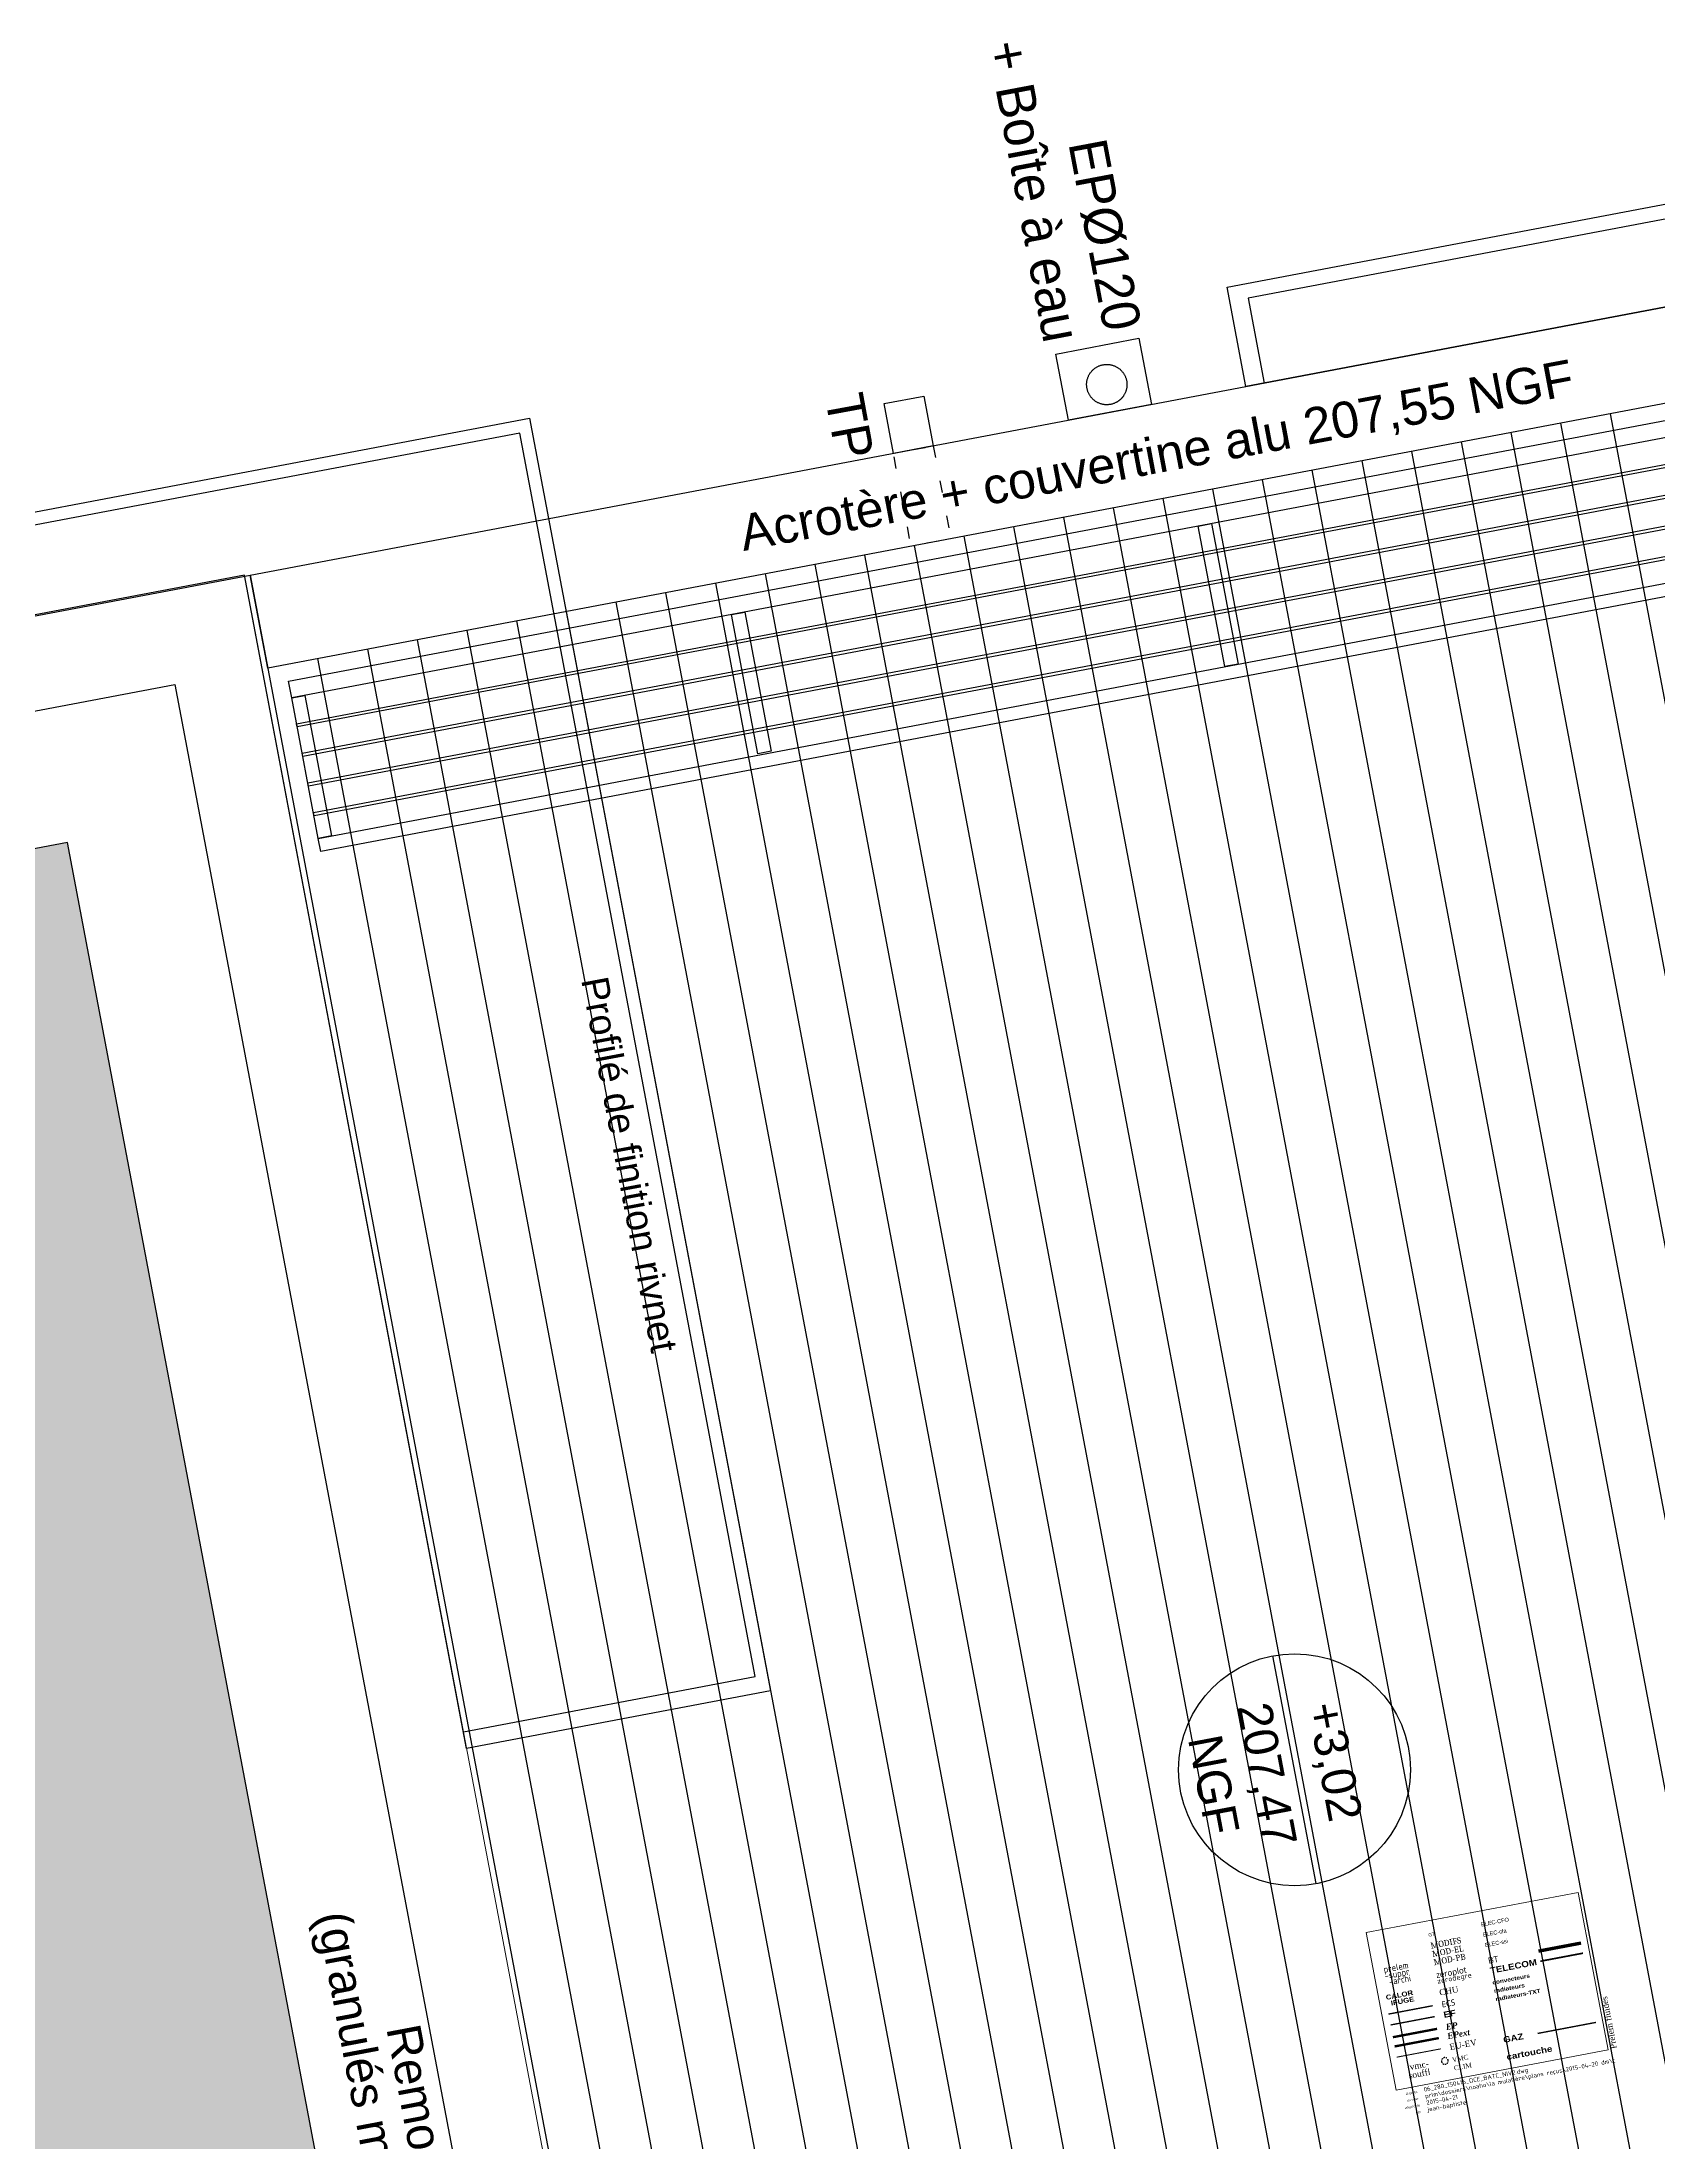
# Model space of a CAD drawing. Header units: centimetres. Extents: x 187368 to 251255, y -383447 to -322514.
# Drawn here: x 229152 to 233943, y -345288 to -339065 of the extents above; entities that cross this region are included whole.
import ezdxf
from ezdxf.enums import TextEntityAlignment as Align

# ---------------------------------------------------------------- set-up
doc = ezdxf.new("R2010")
doc.units = ezdxf.units.CM
for name, pattern in [('prlm_ef', [0.165, 0.1, -0.065]), ('prlm_ep', [2.5, 1.25, -0.25, 0.25, -0.25, 0.25, -0.25]), ('prlm_eu', [2, 1.25, -0.25, 0.25, -0.25]), ('prlm_gaz', [36, 24, -3, 0, -3, 0, -3, 0, -3]), ('prlm_vmc', [0.282222, 0.141111, -0.141111]), ('Style de ligne -5', [0.20828, 0.069425, -0.138855])]:
    doc.linetypes.add(name, pattern=pattern)
doc.layers.get('0').update_dxf_attribs({"color": 252})
for name, color, linetype in [('3-BAT C-Niveau 2', 252, 'Continuous'), ('prlm-CALORIFUGE', 114, 'Continuous'), ('prlm-CHAUFF-CONV', 20, 'Continuous'), ('prlm-CHAUFF-RAD', 1, 'Continuous'), ('prlm-CHAUFF-RADTXT', 10, 'Continuous'), ('prlm-CLIM', 142, 'Continuous'), ('prlm-EAU-CHU', 42, 'Continuous'), ('prlm-EAU-ECS', 234, 'Continuous'), ('prlm-EAU-EF', 161, 'Continuous'), ('prlm-EAU-EP', 141, 'Continuous'), ('prlm-EAU-EPEXT', 145, 'Continuous'), ('prlm-EAU-EUEV', 25, 'Continuous'), ('prlm-GAZ', 2, 'Continuous'), ('prlm-GT', 242, 'Continuous'), ('prlm-MOD', 64, 'Continuous'), ('prlm-MOD-EL', 190, 'Continuous'), ('prlm-MOD-PB', 123, 'Continuous'), ('prlm-VMC', 93, 'Continuous'), ('prlm-VMC-SOUFFL', 190, 'Continuous')]:
    doc.layers.add(name, color=color, linetype=linetype)
for name, color, linetype, lineweight in [('prlm-ELEC-BT', 1, 'Continuous', 25), ('prlm-ELEC-CFA', 1, 'Continuous', 25), ('prlm-ELEC-CFO', 1, 'Continuous', 25), ('prlm-ELEC-SSI', 1, 'Continuous', 25), ('prlm-TELECOM', 3, 'Continuous', 25), ('prlm-ZCARTOUCHE', 7, 'Continuous', 13)]:
    doc.layers.add(name, color=color, linetype=linetype, lineweight=lineweight)
for name, color, linetype, plot in [('prlm-SUPPR-ARCHI', 222, 'Continuous', False), ('prlm-ZERODEGRE', 127, 'Continuous', False), ('prlm-ZEROPLOT', 254, 'Continuous', False)]:
    doc.layers.add(name, color=color, linetype=linetype, plot=plot)
doc.styles.add('Arial', font='arial.ttf', dxfattribs={"height": 100})
doc.styles.add('Futura Std Book', font='')
doc.styles.add('Geneva', font='arial.ttf')
doc.styles.add('Helvetica', font='arial.ttf')
doc.styles.add('prlm-chauff-rad', font='ariblk.ttf', dxfattribs={"height": 12})
doc.styles.add('prlm-eau-ecs', font='trebucbi.ttf', dxfattribs={"height": 18})
doc.styles.add('prlm-eau-ef', font='ariblk.ttf', dxfattribs={"height": 18})
doc.styles.add('prlm-eau-ep', font='timesbi.ttf', dxfattribs={"height": 18})
doc.styles.add('prlm-eau-euev', font='pala.ttf', dxfattribs={"height": 18})
doc.styles.add('prlm-elec-cfa', font='comic.ttf', dxfattribs={"height": 12})
doc.styles.add('prlm-elec-cfo', font='comic.ttf', dxfattribs={"height": 12})
doc.styles.add('prlm-elec-ssi', font='comic.ttf', dxfattribs={"height": 12})
doc.styles.add('prlm-heavy', font='ariblk.ttf', dxfattribs={"height": 18})
doc.styles.add('prlm-isocp', font='isocp.shx', dxfattribs={"height": 15})
doc.styles.add('prlm-mod', font='cambriaz.ttf', dxfattribs={"height": 18})
doc.styles.add('prlm-narrow', font='swissc.ttf', dxfattribs={"height": 10})
doc.styles.add('prlm-palatino', font='pala.ttf', dxfattribs={"height": 15})
doc.styles.add('prlm-trebuchet', font='trebuc.ttf', dxfattribs={"height": 15})
doc.styles.add('prlm-vmc', font='pala.ttf', dxfattribs={"height": 14})
doc.styles.get("Standard").update_dxf_attribs({"font": 'isocp.shx', "height": 100})
doc.styles.get('Futura Std Book').set_extended_font_data('Futura Std Book')

# ---------------------------------------------------------------- blocks, each defined once
blk = doc.blocks.new('Groupe-161-1')
at = {"linetype": 'Continuous'}
for p, q in [((16672.21, -45565.05), (16951.08, -47037.59)), ((16686.95, -45562.26), (16965.81, -47034.8)), ((16642.73, -45570.63), (16921.6, -47043.17)), ((16657.47, -45567.84), (16936.34, -47040.38)), ((16598.52, -45579.01), (16877.39, -47051.54)), ((16613.26, -45576.22), (16892.12, -47048.75)), ((16628, -45573.42), (16906.86, -47045.96)), ((16569.04, -45584.59), (16847.91, -47057.12)), ((16583.78, -45581.8), (16862.65, -47054.33)), ((16539.57, -45590.17), (16818.43, -47062.71)), ((16554.31, -45587.38), (16833.17, -47059.91)), ((16510.09, -45595.75), (16788.96, -47068.29)), ((16524.83, -45592.96), (16803.7, -47065.5)), ((16465.88, -45604.13), (16744.74, -47076.66)), ((16480.62, -45601.33), (16759.48, -47073.87)), ((16495.35, -45598.54), (16774.22, -47071.08)), ((16436.4, -45609.71), (16715.27, -47082.24)), ((16451.14, -45606.92), (16730.01, -47079.45)), ((16406.93, -45615.29), (16685.79, -47087.83)), ((16421.66, -45612.5), (16700.53, -47085.03)), ((16377.45, -45620.87), (16656.32, -47093.41)), ((16392.19, -45618.08), (16671.05, -47090.62)), ((16333.24, -45629.25), (16612.1, -47101.78)), ((16347.97, -45626.45), (16626.84, -47098.99)), ((16362.71, -45623.66), (16641.58, -47096.2)), ((16303.76, -45634.83), (16582.63, -47107.36)), ((16318.5, -45632.04), (16597.36, -47104.57))]:
    blk.add_line(p, q, dxfattribs=at)
blk = doc.blocks.new('Groupe-162-1')
at = {"linetype": 'Continuous', "flags": 128}
for points in [[(16295.15, -45641.55), (16848.78, -45536.7), (16849.71, -45541.61), (16296.08, -45646.46)], [(16297.53, -45654.11), (16838.6, -45551.64), (16838.79, -45552.62), (16297.72, -45655.09)], [(16299.2, -45662.89), (16830.5, -45562.27), (16830.69, -45563.25), (16299.38, -45663.87)], [(16300.86, -45671.67), (16823.38, -45572.71), (16823.57, -45573.7), (16301.04, -45672.65)], [(16302.52, -45680.45), (16816.27, -45583.16), (16816.45, -45584.14), (16302.71, -45681.43)], [(16303.97, -45688.09), (16807.15, -45592.8), (16807.89, -45596.71), (16304.71, -45692)], [(16564.82, -45595.57), (16568.75, -45594.82), (16576.63, -45636.45), (16572.7, -45637.2)], [(16426.47, -45621.77), (16430.4, -45621.02), (16438.21, -45662.26), (16434.28, -45663)], [(16296.08, -45646.46), (16300.01, -45645.71), (16307.9, -45687.34), (16303.97, -45688.09)]]:
    blk.add_lwpolyline(points, close=True, dxfattribs=at)
blk = doc.blocks.new('Groupe-163-1')
at = {"linetype": 'Continuous'}
blk.add_open_spline([(16541.67, -45558.09), (16542.87, -45557.03), (16543.88, -45553.99), (16543.24, -45550.85), (16541.12, -45548.45), (16538.08, -45547.44), (16534.94, -45548.08), (16532.54, -45550.21), (16531.53, -45553.24), (16532.17, -45556.38), (16534.29, -45558.78), (16537.33, -45559.8), (16540.47, -45559.15), (16541.67, -45558.09)], degree=2, dxfattribs=at)
blk = doc.blocks.new('Groupe-164-1')
at = {"linetype": 'Continuous', "flags": 128}
blk.add_lwpolyline([(16547.19, -45539.9), (16550.91, -45559.53), (16526.34, -45564.18), (16522.63, -45544.56)], close=True, dxfattribs=at)
blk.add_blockref('Groupe-163-1', (0, 0))
at = {"insert": (16548.07, -45536.27), "char_height": 11.3275, "attachment_point": 3, "rotation": 280.72359, "line_spacing_factor": 0.962448, "style": 'Futura Std Book'}
blk.add_mtext('EPØ120\\P+ Boîte à eau', dxfattribs=at)
blk = doc.blocks.new('Groupe-165-1')
at = {"insert": (16465.29, -45555.39), "char_height": 11.327, "attachment_point": 1, "rotation": 280.43908, "line_spacing_factor": 0.962448, "style": 'Futura Std Book'}
blk.add_mtext('TP', dxfattribs=at)
blk = doc.blocks.new('Groupe-166-1')
at = {"linetype": 'Continuous', "flags": 128}
blk.add_lwpolyline([(16474.48, -45574), (16471.69, -45559.26), (16483.48, -45557.03), (16486.27, -45571.77)], close=True, dxfattribs=at)
at = {"linetype": 'Style de ligne -5', "ltscale": 50.8, "flags": 128}
blk.add_lwpolyline([(16486.27, -45571.77), (16491.48, -45599.28), (16479.68, -45601.51), (16474.47, -45574)], close=True, dxfattribs=at)
blk.add_blockref('Groupe-165-1', (0, 0))
blk = doc.blocks.new('Groupe-167-1')
at = {"linetype": 'Continuous', "flags": 128}
for points in [[(16578.95, -45554.21), (16573.4, -45524.73), (16956.98, -45452.09), (17062.1, -46007.18), (16973.63, -46023.93), (16874.12, -45498.32)], [(16283.81, -45610.11), (16874.09, -45498.32), (17163.38, -47025.88), (16573.1, -47137.66), (16567.89, -47110.15), (17131.63, -47003.39), (16852.77, -45530.86), (16289.02, -45637.62)]]:
    blk.add_lwpolyline(points, close=True, dxfattribs=at)
for name in ['Groupe-164-1', 'Groupe-161-1', 'Groupe-162-1', 'Groupe-166-1']:
    blk.add_blockref(name, (0, 0))
at = {"insert": (16551.43, -45569.27), "char_height": 10.657, "width": 413.0678, "attachment_point": 2, "rotation": 10.65374, "line_spacing_factor": 1.060906, "style": 'Geneva'}
blk.add_mtext('Acrotère + couvertine alu 207,55 NGF ', dxfattribs=at)
blk = doc.blocks.new('Groupe-232-1')
at = {"linetype": 'Continuous'}
blk.add_line((16599.76, -45997.86), (16586.97, -45930.33), dxfattribs=at)
blk.add_circle((16593.37, -45964.1), 34.37, dxfattribs=at)
at = {"insert": (16590.25, -45964.58), "char_height": 10.069, "width": 91.6838, "attachment_point": 2, "rotation": 280.72359, "line_spacing_factor": 0.962448, "style": 'Arial'}
blk.add_mtext('207,47\\PNGF', dxfattribs=at)
at = {"insert": (16606.99, -45943.24), "char_height": 10.069, "attachment_point": 1, "rotation": 280.72359, "line_spacing_factor": 0.962448, "style": 'Arial'}
blk.add_mtext('+3,02', dxfattribs=at)
blk = doc.blocks.new('xi.PLAYERS')
at = {"color": 0, "lineweight": 5}
blk.add_lwpolyline([(-320, -237.5), (320, -237.5), (320, 237.5), (-320, 237.5)], close=True, dxfattribs=at)
at = {"layer": 'prlm-EAU-ECS', "linetype": 'prlm_ef', "ltscale": 100, "const_width": 4, "flags": 128}
blk.add_lwpolyline([(-300, -12), (-166.5, -12)], dxfattribs=at)
at = {"layer": 'prlm-EAU-EF', "linetype": 'prlm_ef', "ltscale": 100, "const_width": 4, "flags": 128}
blk.add_lwpolyline([(-300, -44.8), (-166.5, -44.8)], dxfattribs=at)
at = {"layer": 'prlm-EAU-EP', "linetype": 'prlm_ep', "ltscale": 20, "const_width": 7, "flags": 128}
blk.add_lwpolyline([(-300, -81.7), (-166.5, -81.7)], dxfattribs=at)
at = {"layer": 'prlm-EAU-EPEXT', "linetype": 'prlm_ep', "ltscale": 20, "const_width": 7, "flags": 128}
blk.add_lwpolyline([(-300, -109.6), (-166.5, -109.6)], dxfattribs=at)
at = {"layer": 'prlm-EAU-EUEV', "linetype": 'prlm_eu', "ltscale": 50, "const_width": 3, "flags": 128}
blk.add_lwpolyline([(-300, -142), (-166.5, -142)], dxfattribs=at)
at = {"layer": 'prlm-ELEC-BT', "linetype": 'prlm_ef', "ltscale": 100, "const_width": 10, "flags": 128}
blk.add_lwpolyline([(171.6, 88.6), (300.1, 88.6)], dxfattribs=at)
at = {"layer": 'prlm-GAZ', "linetype": 'prlm_gaz', "ltscale": 0.8, "const_width": 4}
blk.add_lwpolyline([(123.7, -150.6), (300.1, -150.6)], dxfattribs=at)
at = {"layer": 'prlm-TELECOM', "linetype": 'prlm_ef', "ltscale": 300, "const_width": 5, "flags": 128}
blk.add_lwpolyline([(171.6, 58.1), (300.1, 58.1)], dxfattribs=at)
at = {"layer": 'prlm-VMC', "linetype": 'prlm_vmc', "ltscale": 25}
blk.add_lwpolyline([(-171.7, -179.5, -1), (-151.7, -179.5, -1)], format="xyb", close=True, dxfattribs=at)
at = {"color": 0, "insert": (337.6, -237.5), "char_height": 18, "width": 224.934, "attachment_point": 4, "rotation": 90, "style": 'prlm-palatino'}
blk.add_mtext('Prelem fluides', dxfattribs=at)
at = {"color": 7, "flags": 8}
for tag, p in [('XAD:DWG', (-238.8, -257.5)), ('XAD:PATH', (-238.8, -277.5)), ('XAD:IDATE', (-238.8, -297.5)), ('XAD:UID', (-238.8, -317.5))]:
    blk.add_attdef(tag, p, '', height=13, dxfattribs=at)
at = {"color": 0, "flags": 8}
for tag, p in [('XAD:IDATE--', (-258.8, -297.5)), ('XAD:PATH--', (-258.8, -277.5)), ('XAD:DWG--', (-258.8, -257.5)), ('XAD:UID--', (-258.8, -317.5))]:
    blk.add_attdef(tag, text='', height=7, dxfattribs=at).set_placement(p, align=Align.RIGHT)
at = {"layer": 'prlm-CALORIFUGE', "insert": (-216.7, 27.9), "char_height": 14.4, "width": 80.113, "attachment_point": 6, "line_spacing_factor": 0.8, "style": 'prlm-heavy'}
blk.add_mtext('CALOR\\PIFUGE', dxfattribs=at)
at = {"layer": 'prlm-CHAUFF-CONV', "insert": (20, 22.2), "char_height": 12, "width": 150, "attachment_point": 4, "line_spacing_factor": 0.8, "style": 'prlm-chauff-rad'}
blk.add_mtext('convecteurs', dxfattribs=at)
at = {"layer": 'prlm-CHAUFF-RAD', "insert": (20, -2.8), "char_height": 12, "width": 150, "attachment_point": 4, "line_spacing_factor": 0.8, "style": 'prlm-chauff-rad'}
blk.add_mtext('radiateurs', dxfattribs=at)
at = {"layer": 'prlm-CHAUFF-RADTXT', "insert": (20, -27.8), "char_height": 12, "width": 150, "attachment_point": 4, "line_spacing_factor": 0.8, "style": 'prlm-chauff-rad'}
blk.add_mtext('radiateurs-TXT', dxfattribs=at)
at = {"layer": 'prlm-CLIM', "insert": (-139.2, -205.9), "char_height": 14, "width": 150, "attachment_point": 4, "line_spacing_factor": 0.8, "style": 'prlm-vmc'}
blk.add_mtext('CLIM', dxfattribs=at)
at = {"layer": 'prlm-EAU-CHU', "insert": (-140, 22.3), "char_height": 18, "width": 150, "attachment_point": 4, "line_spacing_factor": 0.8, "style": 'prlm-eau-euev'}
blk.add_mtext('CHU', dxfattribs=at)
at = {"layer": 'prlm-EAU-ECS', "insert": (-140, -13.9), "char_height": 18, "width": 51.321, "attachment_point": 4, "line_spacing_factor": 0.8, "style": 'prlm-eau-ecs'}
blk.add_mtext('ECS', dxfattribs=at)
at = {"layer": 'prlm-EAU-EF', "insert": (-140, -44.8), "char_height": 18, "width": 150, "attachment_point": 4, "line_spacing_factor": 0.8, "style": 'prlm-eau-ef'}
blk.add_mtext('EF', dxfattribs=at)
at = {"layer": 'prlm-EAU-EP', "insert": (-140, -81.7), "char_height": 18, "width": 150, "attachment_point": 4, "line_spacing_factor": 0.8, "style": 'prlm-eau-ep'}
blk.add_mtext('EP', dxfattribs=at)
at = {"layer": 'prlm-EAU-EPEXT', "insert": (-140.9, -109), "char_height": 18, "width": 79.558, "attachment_point": 4, "line_spacing_factor": 0.8, "style": 'prlm-eau-ep'}
blk.add_mtext('EPext', dxfattribs=at)
at = {"layer": 'prlm-EAU-EUEV', "insert": (-140, -142), "char_height": 18, "width": 150, "attachment_point": 4, "line_spacing_factor": 0.8, "style": 'prlm-eau-euev'}
blk.add_mtext('EU-EV', dxfattribs=at)
at = {"layer": 'prlm-ELEC-BT', "insert": (20, 88.6), "char_height": 18, "width": 48.274, "attachment_point": 4, "line_spacing_factor": 0.8, "style": 'prlm-elec-cfo'}
blk.add_mtext('BT', dxfattribs=at)
at = {"layer": 'prlm-ELEC-CFA', "insert": (18.9, 166.4), "char_height": 12, "width": 103.74, "attachment_point": 4, "line_spacing_factor": 0.8, "style": 'prlm-elec-cfa'}
blk.add_mtext('ELEC-cfa', dxfattribs=at)
at = {"layer": 'prlm-ELEC-CFO', "insert": (18.9, 197.4), "char_height": 12, "width": 103.74, "attachment_point": 4, "line_spacing_factor": 0.8, "style": 'prlm-elec-cfo'}
blk.add_mtext('ELEC-CFO', dxfattribs=at)
at = {"layer": 'prlm-ELEC-SSI', "insert": (18.9, 135.4), "char_height": 12, "width": 103.74, "attachment_point": 4, "line_spacing_factor": 0.8, "style": 'prlm-elec-ssi'}
blk.add_mtext('ELEC-ssi', dxfattribs=at)
at = {"layer": 'prlm-GAZ', "insert": (20, -150.6), "char_height": 18, "width": 150, "attachment_point": 4, "line_spacing_factor": 0.8, "style": 'prlm-heavy'}
blk.add_mtext('GAZ', dxfattribs=at)
at = {"layer": 'prlm-GT', "insert": (-140, 196.1), "char_height": 10, "width": 51.238, "attachment_point": 4, "line_spacing_factor": 0.8, "style": 'prlm-narrow'}
blk.add_mtext('GT', dxfattribs=at)
at = {"layer": 'prlm-MOD', "insert": (-140, 163.6), "char_height": 18, "width": 150, "attachment_point": 4, "line_spacing_factor": 0.8, "style": 'prlm-mod'}
blk.add_mtext('MODIFS', dxfattribs=at)
at = {"layer": 'prlm-MOD-EL', "insert": (-140, 138.6), "char_height": 18, "width": 150, "attachment_point": 4, "line_spacing_factor": 0.8, "style": 'prlm-mod'}
blk.add_mtext('MOD-EL', dxfattribs=at)
at = {"layer": 'prlm-MOD-PB', "insert": (-140, 113.6), "char_height": 18, "width": 150, "attachment_point": 4, "line_spacing_factor": 0.8, "style": 'prlm-mod'}
blk.add_mtext('MOD-PB', dxfattribs=at)
at = {"layer": 'prlm-SUPPR-ARCHI', "insert": (-215.2, 100.9), "char_height": 19.5, "width": 85.303, "attachment_point": 6, "line_spacing_factor": 0.6}
blk.add_mtext('prelem -suppr -archi', dxfattribs=at)
at = {"layer": 'prlm-TELECOM', "insert": (20, 58.1), "char_height": 18, "width": 150, "attachment_point": 4, "line_spacing_factor": 0.8, "style": 'prlm-heavy'}
blk.add_mtext('TELECOM', dxfattribs=at)
at = {"layer": 'prlm-VMC', "insert": (-140, -180.8), "char_height": 14, "width": 60.416, "attachment_point": 4, "line_spacing_factor": 0.8, "style": 'prlm-vmc'}
blk.add_mtext('VMC', dxfattribs=at)
at = {"layer": 'prlm-VMC-SOUFFL', "insert": (-210.1, -190.3), "char_height": 18.48, "width": 68.329, "attachment_point": 6, "line_spacing_factor": 0.8, "style": 'prlm-vmc'}
blk.add_mtext('vmc-\\Psouffl', dxfattribs=at)
at = {"layer": 'prlm-ZCARTOUCHE', "insert": (20.3, -202.5), "char_height": 18, "width": 150, "attachment_point": 4, "line_spacing_factor": 0.8, "style": 'prlm-heavy'}
blk.add_mtext('cartouche', dxfattribs=at)
at = {"layer": 'prlm-ZERODEGRE', "insert": (-140, 54.6), "char_height": 15, "width": 150, "attachment_point": 4, "line_spacing_factor": 0.8, "style": 'prlm-isocp'}
blk.add_mtext('zerodegre', dxfattribs=at)
at = {"layer": 'prlm-ZEROPLOT', "insert": (-139.7, 71.9), "char_height": 18, "width": 100.437, "attachment_point": 4, "line_spacing_factor": 0.8, "style": 'prlm-trebuchet'}
blk.add_mtext('zeroplot', dxfattribs=at)

msp = doc.modelspace()

# ---------------------------------------------------------------- hatches: boundary and pattern name
at = {"layer": '3-BAT C-Niveau 2', "linetype": 'Continuous', "lineweight": 18}
h = msp.add_hatch(dxfattribs=at)
h.set_pattern_fill('TOITURE TERRASSE', color=256, scale=10, style=0, pattern_type=2)
h.set_pattern_definition([(348.838657137, (264632939.5, 71214998.92), (89.223062904, 83.81872092), [5, -302.6575])])
h.paths.add_polyline_path([(231867.9, -355378.8), (229227.6, -341436.5), (216007.9, -343940.1), (216936.8, -348844.9), (219937.8, -348276), (219380.8, -345334.7), (227175.3, -343858.4), (229068, -353852.6), (219820.5, -355604.5), (219010.4, -351327), (217462.4, -351620.2), (218648.3, -357882.3)])
h = msp.add_hatch(dxfattribs=at)
h.set_pattern_fill('TOITURE TERRASSE-1', color=256, scale=10, style=0, pattern_type=2)
h.set_pattern_definition([(348.838657137, (264632942.03, 71214998.43), (89.223062904, 83.81872092), [5, -302.6575]), (348.838657137, (264632942.15, 71214998.4), (89.223062904, 83.81872092), [5, -302.6575]), (348.838657137, (264632944.97, 71214997.85), (89.223062904, 83.81872092), [5, -302.6575]), (348.838657137, (264632945.09, 71214997.82), (89.223062904, 83.81872092), [5, -302.6575]), (318.83865714, (264632939.5, 71214998.92), (208.77989109, 33.989630885), [5, -167.4025]), (318.83865714, (264632940.59, 71214997.97), (208.77989109, 33.989630885), [5, -167.4025]), (318.83865714, (264632940.69, 71214997.89), (208.77989109, 33.989630885), [5, -167.4025]), (318.83865714, (264632942.45, 71214996.35), (208.77989109, 33.989630885), [5, -167.4025]), (318.83865714, (264632942.54, 71214996.27), (208.77989109, 33.989630885), [5, -167.4025]), (278.838657137, (264632887.91, 71215057.57), (130.884040778, -148.235640366), [5, -290.275]), (278.838657137, (264632888.05, 71215056.65), (130.884040778, -148.235640366), [5, -290.275]), (278.838657137, (264632888.07, 71215056.52), (130.884040778, -148.235640366), [5, -290.275]), (278.838657137, (264632888.54, 71215053.53), (130.884040778, -148.235640366), [5, -290.275]), (278.838657137, (264632888.56, 71215053.4), (130.884040778, -148.235640366), [5, -290.275]), (268.83865714, (264632887.91, 71215057.57), (167.92873515, -106.51143655), [5, -171.53]), (268.83865714, (264632887.9, 71215057.04), (167.92873515, -106.51143655), [5, -171.53]), (268.83865714, (264632887.9, 71215056.91), (167.92873515, -106.51143655), [5, -171.53]), (268.83865714, (264632887.86, 71215054.88), (167.92873515, -106.51143655), [5, -171.53]), (268.83865714, (264632887.85, 71215054.75), (167.92873515, -106.51143655), [5, -171.53])])
h.paths.add_polyline_path([(231867.9, -355378.8), (229227.6, -341436.5), (216007.9, -343940.1), (216936.8, -348844.9), (219937.8, -348276), (219380.8, -345334.7), (227175.3, -343858.4), (229068, -353852.6), (219820.5, -355604.5), (219010.4, -351327), (217462.4, -351620.2), (218648.3, -357882.3)])

# ---------------------------------------------------------------- linework, layer by layer
at = {"layer": '3-BAT C-Niveau 2', "linetype": 'Continuous', "flags": 128}
for points in [[(236659.6, -344733.1), (237496.1, -344574.7), (236461.3, -339116.9), (232727.7, -339824), (232775.3, -340075.6)], [(230401.4, -344072), (231266.1, -343908.2), (230568.3, -340223.7), (226776.7, -340941.8), (226825.5, -341199.3)]]:
    msp.add_lwpolyline(points, dxfattribs=at)
for points in [[(226785.4, -341206.9), (226729.6, -340912.2), (230597.4, -340179.7), (231311.7, -343951.2), (230410.8, -344121.8), (229752.4, -340645.1)], [(216007.9, -343940.1), (216940.5, -348864.6), (217027.7, -348848), (217296.5, -350267.3), (216816.3, -350358.2), (215540.5, -343621.5), (229546.2, -340969.1), (232335.4, -355697.4), (218329.7, -358349.7), (217069.3, -351694.6), (217462.4, -351620.2), (218648.3, -357882.3), (231867.9, -355378.8), (229227.6, -341436.5)], [(231867.9, -355378.8), (229227.6, -341436.5), (216007.9, -343940.1), (216936.8, -348844.9), (219937.8, -348276), (219380.8, -345334.7), (227175.3, -343858.4), (229068, -353852.6), (219820.5, -355604.5), (219010.4, -351327), (217462.4, -351620.2), (218648.3, -357882.3)]]:
    msp.add_lwpolyline(points, close=True, dxfattribs=at)
at = {"layer": '3-BAT C-Niveau 2', "linetype": 'Continuous', "lineweight": 18, "flags": 128}
msp.add_lwpolyline([(210453, -351583.9), (216820, -350378.1), (215540.5, -343621.5), (229546.2, -340969.1), (232335.4, -355697.4), (218329.7, -358349.7), (217050.7, -351596.4), (210683.7, -352802.2), (210723.9, -353014.4), (216815.8, -351860.7), (218106.7, -358676.9), (232645.8, -355923.5), (229752.4, -340645.1), (215213.2, -343398.5), (216504.1, -350214.9), (210412.2, -351368.6), (210427.3, -351448)], close=True, dxfattribs=at)
at = {"layer": 'prlm-ZEROPLOT'}
msp.add_lwpolyline([(210375.2, -351173.2), (216467.1, -350019.5), (215213.3, -343398.8), (229769.7, -340645.1), (232662.7, -355920.7), (218106.7, -358677.3), (216851.9, -352051.5), (210760.1, -353205.2)], close=True, dxfattribs=at)

# ---------------------------------------------------------------- block references
at = {"rotation": 10.72360141139323}
msp.add_blockref('xi.PLAYERS', (233436.2, -344841.3), dxfattribs=at).add_auto_attribs({'XAD:UID': 'jean-baptiste', 'XAD:PATH': 'prlm\\dossiers\\noaho\\la mulatière\\plans reçus\\2015-04-20 dm\\c', 'XAD:DWG': '06_280_150416_DCE_BATC_NIV2.dwg', 'XAD:IDATE': '2015-04-21', 'XAD:DWG--': 'd’après', 'XAD:PATH--': 'dossier', 'XAD:IDATE--': 'adapté le', 'XAD:UID--': 'par'})
at = {"layer": '3-BAT C-Niveau 2', "xscale": 10, "yscale": 10, "zscale": 10}
for name in ['Groupe-167-1', 'Groupe-232-1']:
    msp.add_blockref(name, (66931.6, 115456.3), dxfattribs=at)

# ---------------------------------------------------------------- texts
at = {"layer": '3-BAT C-Niveau 2', "insert": (230933.1, -342383.6), "char_height": 79.926, "width": 1935.292, "attachment_point": 2, "rotation": 280.65374, "line_spacing_factor": 1.060906, "style": 'Geneva'}
msp.add_mtext('Profilé de finition rivnet ', dxfattribs=at)
at = {"layer": '3-BAT C-Niveau 2', "insert": (230682.7, -347102.3), "char_height": 100.872, "attachment_point": 3, "rotation": 280.72359, "line_spacing_factor": 0.834288, "style": 'Helvetica'}
msp.add_mtext('Remontée étanchéité autoprotégée \\P(granulés minéraux colorés)toute hauteur \\P', dxfattribs=at)

doc.saveas('drawing.dxf')
